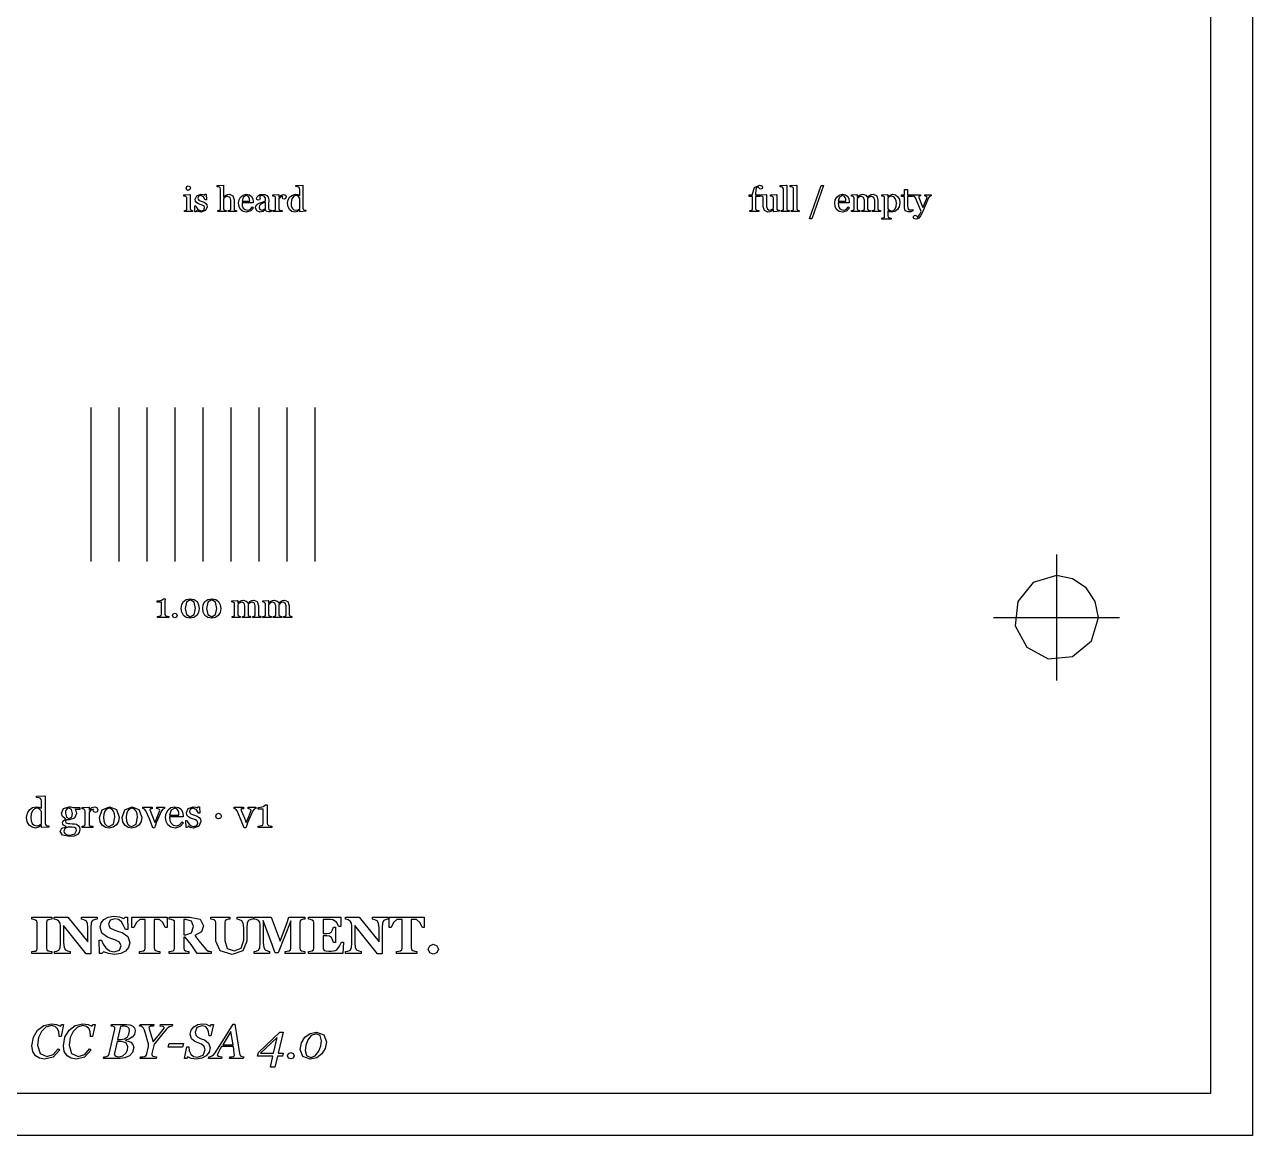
# Model space of a CAD drawing. Extents: x 0 to 118, y 2 to 170.
# Drawn here: x 74.63 to 118.5, y 1.5 to 41.18 of the extents above; entities that cross this region are included whole.
import ezdxf

# ---------------------------------------------------------------- set-up
doc = ezdxf.new("R2010")
doc.units = 0

msp = doc.modelspace()

# ---------------------------------------------------------------- linework, layer by layer
at = {"layer": 'Layer 1', "color": 7}
for points in [[(1.5, 168.5), (118.5, 168.5), (118.5, 1.5), (1.5, 1.5), (1.5, 168.5)], [(3, 167), (117, 167), (117, 3), (3, 3), (3, 167)], [(80.636597, 34.5), (80.34546, 34.5), (80.34546, 34.540282), (80.374145, 34.542782), (80.40039, 34.547657), (80.425415, 34.566582), (80.433965, 34.602595), (80.433965, 34.974297), (80.424815, 35.009697), (80.40039, 35.037165), (80.366822, 35.049365), (80.326537, 35.056065), (80.326537, 35.095737), (80.53894, 35.109162), (80.54749, 35.100612), (80.54749, 34.60989), (80.555415, 34.57449), (80.58166, 34.55374), (80.607905, 34.54459), (80.636592, 34.540315), (80.636597, 34.5)], [(80.559692, 35.346557), (80.536492, 35.285522), (80.48034, 35.259887), (80.426018, 35.284312), (80.403442, 35.341075), (80.426018, 35.399667), (80.48034, 35.424692), (80.537103, 35.400892), (80.559678, 35.34657), (80.559692, 35.346557)], [(81.107788, 34.7948), (81.14624, 34.74414), (81.159665, 34.67395), (81.0968, 34.537232), (80.935055, 34.48413), (80.83801, 34.503055), (80.775145, 34.537845), (80.762945, 34.498172), (80.717168, 34.498172), (80.711067, 34.707522), (80.753182, 34.707522), (80.773933, 34.65198), (80.812385, 34.594607), (80.869148, 34.54944), (80.944223, 34.53114), (81.034553, 34.557385), (81.066293, 34.63368), (81.055918, 34.677625), (81.026623, 34.710585), (80.977182, 34.735607), (80.911875, 34.758182), (80.847787, 34.781382), (80.787975, 34.816782), (80.744027, 34.869272), (80.726927, 34.942515), (80.78186, 35.067637), (80.928955, 35.118907), (81.000977, 35.109757), (81.061402, 35.087782), (81.075452, 35.119522), (81.119397, 35.119522), (81.128547, 34.92604), (81.086432, 34.92604), (81.030892, 35.03102), (80.927742, 35.071915), (80.849007, 35.04689), (80.82032, 34.986465), (80.82947, 34.94069), (80.858158, 34.90956), (80.903933, 34.88636), (80.972903, 34.86256), (81.048587, 34.832652), (81.10779, 34.79481), (81.107788, 34.7948)], [(82.20581, 34.5), (81.9104, 34.5), (81.9104, 34.540282), (81.941527, 34.542782), (81.969605, 34.547657), (81.99463, 34.566582), (82.00318, 34.602595), (82.00318, 34.912042), (81.97266, 35.01092), (81.89942, 35.04571), (81.840215, 35.035335), (81.791997, 35.01091), (81.76026, 34.980392), (81.74316, 34.954757), (81.74316, 34.608687), (81.751085, 34.574507), (81.77672, 34.553757), (81.804187, 34.544607), (81.835925, 34.540332), (81.835925, 34.5), (81.540515, 34.5), (81.540515, 34.540282), (81.569812, 34.542782), (81.595447, 34.547657), (81.62108, 34.566582), (81.62963, 34.602595), (81.62963, 35.303277), (81.619855, 35.344782), (81.595455, 35.37591), (81.556392, 35.386885), (81.511835, 35.39176), (81.511835, 35.430822), (81.734615, 35.444872), (81.743165, 35.435722), (81.743165, 35.0158), (81.745665, 35.0158), (81.782287, 35.0512), (81.825622, 35.08416), (81.879942, 35.108585), (81.950742, 35.11836), (82.074645, 35.067092), (82.11798, 34.920607), (82.11798, 34.607497), (82.125305, 34.572707), (82.15094, 34.552557), (82.175962, 34.544007), (82.20587, 34.540332), (82.20581, 34.5)], [(82.81433, 34.641603), (82.713013, 34.526855), (82.567138, 34.48413), (82.439575, 34.509765), (82.349853, 34.579345), (82.296753, 34.681885), (82.279653, 34.805785), (82.297953, 34.920533), (82.352885, 35.02246), (82.438945, 35.09204), (82.554913, 35.118898), (82.667828, 35.098148), (82.74412, 35.041385), (82.785625, 34.960818), (82.799675, 34.86011), (82.799675, 34.819828), (82.401115, 34.819828), (82.41209, 34.712405), (82.4481, 34.627565), (82.510355, 34.571413), (82.601908, 34.551263), (82.695293, 34.576288), (82.771588, 34.66784), (82.81433, 34.641603)], [(83.45398, 34.510987), (83.40332, 34.494512), (83.354492, 34.487787), (83.278197, 34.509762), (83.242187, 34.57507), (83.238512, 34.57507), (83.153062, 34.507932), (83.04381, 34.484732), (82.932117, 34.526237), (82.888782, 34.63488), (82.898557, 34.697135), (82.927855, 34.746575), (82.968137, 34.778922), (83.015135, 34.802122), (83.126217, 34.840572), (83.239742, 34.88452), (83.239742, 34.944945), (83.236092, 34.975462), (83.222043, 35.018185), (83.187252, 35.057247), (83.124387, 35.074347), (83.071897, 35.064572), (83.038327, 35.045048), (83.043827, 35.009035), (83.049927, 34.96509), (83.030402, 34.926028), (82.977302, 34.908328), (82.932137, 34.929703), (82.918087, 34.97853), (82.937613, 35.032242), (82.989492, 35.078017), (83.05602, 35.106705), (83.132315, 35.118905), (83.221425, 35.11158), (83.291005, 35.081672), (83.338003, 35.020027), (83.354478, 34.92054), (83.352728, 34.76551), (83.350978, 34.618415), (83.358903, 34.580575), (83.384538, 34.556775), (83.413223, 34.550675), (83.454118, 34.550175), (83.45398, 34.510987)], [(83.97461, 35.024292), (83.95936, 34.96875), (83.912362, 34.94495), (83.859872, 34.96265), (83.842172, 35.001712), (83.843922, 35.026137), (83.848197, 35.048112), (83.781057, 35.024912), (83.71575, 34.958995), (83.71575, 34.608652), (83.723675, 34.573862), (83.74992, 34.553712), (83.788982, 34.544562), (83.831097, 34.540287), (83.831097, 34.5), (83.513715, 34.5), (83.513715, 34.540282), (83.5424, 34.542782), (83.568645, 34.547657), (83.59367, 34.566582), (83.60222, 34.602595), (83.60222, 34.974297), (83.59307, 35.01153), (83.568645, 35.040827), (83.54118, 35.051202), (83.507, 35.056077), (83.507, 35.09575), (83.707195, 35.109175), (83.715745, 35.100625), (83.715745, 35.015787), (83.718795, 35.015787), (83.803022, 35.09086), (83.887862, 35.116495), (83.950117, 35.09147), (83.974542, 35.024332), (83.97461, 35.024292)], [(84.685057, 34.510987), (84.475097, 34.497562), (84.465947, 34.506112), (84.465947, 34.562265), (84.461072, 34.563515), (84.382337, 34.50553), (84.286512, 34.482955), (84.187025, 34.50553), (84.104017, 34.570227), (84.046643, 34.671547), (84.025892, 34.802162), (84.048468, 34.926062), (84.110722, 35.028602), (84.201665, 35.09391), (84.31214, 35.11831), (84.394535, 35.107335), (84.464727, 35.08048), (84.464727, 35.28983), (84.456177, 35.336217), (84.432378, 35.368565), (84.385993, 35.38504), (84.323735, 35.392965), (84.323735, 35.430805), (84.569707, 35.444855), (84.578857, 35.435705), (84.578857, 34.623937), (84.586782, 34.587315), (84.611182, 34.56229), (84.644752, 34.55314), (84.685035, 34.55064), (84.685057, 34.510987)], [(100.993957, 35.372193), (100.979307, 35.325805), (100.93475, 35.30688), (100.901182, 35.314805), (100.874937, 35.33618), (100.852362, 35.366698), (100.834662, 35.394163), (100.771187, 35.33679), (100.749212, 35.161008), (100.749212, 35.099363), (100.90424, 35.099363), (100.90424, 35.04077), (100.749212, 35.04077), (100.749212, 34.60864), (100.757137, 34.57385), (100.783382, 34.5537), (100.822445, 34.54455), (100.86456, 34.540275), (100.86456, 34.5), (100.547177, 34.5), (100.547177, 34.540282), (100.575865, 34.542782), (100.60211, 34.547657), (100.627133, 34.566582), (100.635683, 34.602595), (100.635683, 35.040827), (100.516665, 35.040827), (100.516665, 35.09942), (100.635683, 35.09942), (100.635683, 35.137872), (100.706485, 35.36004), (100.884708, 35.44549), (100.966495, 35.424115), (100.99396, 35.372235), (100.993957, 35.372193)], [(101.597595, 34.510987), (101.401673, 34.497562), (101.392522, 34.506113), (101.392522, 34.582407), (101.388873, 34.582407), (101.355913, 34.549447), (101.3138, 34.51832), (101.260698, 34.493295), (101.188068, 34.484745), (101.065998, 34.536625), (101.024493, 34.688602), (101.024493, 34.97669), (101.015943, 35.01331), (100.992143, 35.039555), (100.964675, 35.04993), (100.929885, 35.054805), (100.929885, 35.094477), (101.130693, 35.109127), (101.139843, 35.100577), (101.139843, 34.682487), (101.169138, 34.58422), (101.23933, 34.551262), (101.299143, 34.561637), (101.343088, 34.586062), (101.371775, 34.612917), (101.3913, 34.639772), (101.3913, 34.98096), (101.38275, 35.01636), (101.35895, 35.043215), (101.325993, 35.051765), (101.277773, 35.054815), (101.277773, 35.094487), (101.49628, 35.109137), (101.50543, 35.100587), (101.50543, 34.622682), (101.51398, 34.587282), (101.53778, 34.562257), (101.564025, 34.553107), (101.597595, 34.550607), (101.597595, 34.510987)], [(101.95343, 34.5), (101.65985, 34.5), (101.65985, 34.540282), (101.689757, 34.542782), (101.716002, 34.547657), (101.741637, 34.566582), (101.750187, 34.602595), (101.750187, 35.299615), (101.740412, 35.34051), (101.715987, 35.371027), (101.675705, 35.384453), (101.628707, 35.391778), (101.628707, 35.43084), (101.855147, 35.44489), (101.863697, 35.43574), (101.863697, 34.609933), (101.871622, 34.574533), (101.897257, 34.553783), (101.923502, 34.544633), (101.95341, 34.540357), (101.95343, 34.5)], [(102.311095, 34.5), (102.017517, 34.5), (102.017517, 34.540282), (102.047425, 34.542782), (102.07367, 34.547657), (102.099305, 34.566582), (102.107855, 34.602595), (102.107855, 35.299615), (102.09808, 35.34051), (102.07368, 35.371027), (102.033395, 35.384453), (101.9864, 35.391778), (101.9864, 35.43084), (102.21284, 35.44489), (102.22139, 35.43574), (102.22139, 34.609933), (102.229315, 34.574533), (102.25495, 34.553783), (102.281195, 34.544633), (102.3111, 34.540357), (102.311095, 34.5)], [(103.175355, 35.429565), (102.7536, 34.24121), (102.674255, 34.24121), (103.094787, 35.429565), (103.175355, 35.429565)], [(104.110412, 34.641603), (104.009095, 34.526855), (103.86322, 34.48413), (103.735658, 34.509765), (103.645935, 34.579345), (103.592835, 34.681885), (103.575735, 34.805785), (103.594035, 34.920533), (103.648968, 35.02246), (103.735028, 35.09204), (103.850993, 35.118898), (103.963908, 35.098148), (104.040203, 35.041385), (104.081705, 34.960818), (104.095755, 34.86011), (104.095755, 34.819828), (103.697195, 34.819828), (103.70817, 34.712405), (103.744183, 34.627565), (103.806438, 34.571413), (103.89799, 34.551263), (103.991375, 34.576288), (104.067668, 34.66784), (104.110412, 34.641603)], [(105.210877, 34.5), (104.917297, 34.5), (104.917297, 34.540282), (104.945372, 34.542782), (104.971007, 34.547657), (104.996032, 34.566582), (105.004582, 34.602595), (105.004582, 34.913262), (104.975285, 35.01092), (104.903265, 35.04571), (104.847112, 35.03656), (104.798895, 35.010925), (104.768987, 34.981627), (104.751287, 34.955992), (104.751287, 34.608702), (104.758612, 34.573302), (104.783637, 34.552552), (104.808662, 34.544002), (104.83857, 34.540327), (104.83857, 34.5), (104.551095, 34.5), (104.551095, 34.540282), (104.57795, 34.542782), (104.60235, 34.547657), (104.627375, 34.566582), (104.635925, 34.602595), (104.635925, 34.913262), (104.606627, 35.01092), (104.534607, 35.04571), (104.478455, 35.035935), (104.430237, 35.010302), (104.40033, 34.979785), (104.38203, 34.95476), (104.38203, 34.60991), (104.39058, 34.57512), (104.416212, 34.553745), (104.44246, 34.544595), (104.472365, 34.54032), (104.472365, 34.5), (104.180007, 34.5), (104.180007, 34.540282), (104.208695, 34.542782), (104.23494, 34.547657), (104.259963, 34.566582), (104.268512, 34.602595), (104.268512, 34.97674), (104.259362, 35.01153), (104.234962, 35.038385), (104.206275, 35.049985), (104.170875, 35.056085), (104.170875, 35.095757), (104.37229, 35.109182), (104.38084, 35.100632), (104.38084, 35.014575), (104.385115, 35.014575), (104.422348, 35.050585), (104.46324, 35.084155), (104.516342, 35.10858), (104.585922, 35.118355), (104.68663, 35.086617), (104.747055, 35.010935), (104.785507, 35.048165), (104.830062, 35.082955), (104.884383, 35.10859), (104.954575, 35.118365), (105.075423, 35.068317), (105.11998, 34.914507), (105.11998, 34.608722), (105.127305, 34.573322), (105.15233, 34.552572), (105.179795, 34.544022), (105.210925, 34.540347), (105.210877, 34.5)], [(105.830992, 35.030395), (105.886535, 34.930907), (105.906685, 34.802125), (105.882885, 34.67151), (105.82002, 34.57141), (105.729078, 34.506715), (105.622878, 34.48414), (105.533765, 34.49634), (105.477002, 34.525027), (105.472127, 34.525027), (105.472127, 34.344362), (105.480677, 34.307742), (105.506923, 34.286367), (105.548425, 34.275992), (105.593593, 34.269892), (105.593593, 34.229), (105.257288, 34.229), (105.257288, 34.269892), (105.29391, 34.272942), (105.325648, 34.279042), (105.351283, 34.300392), (105.358608, 34.336402), (105.358608, 34.976663), (105.349457, 35.012063), (105.325658, 35.039528), (105.29514, 35.050503), (105.257298, 35.056003), (105.257298, 35.095675), (105.462378, 35.1091), (105.470928, 35.101775), (105.470928, 35.034025), (105.475803, 35.032775), (105.554537, 35.09381), (105.64792, 35.11821), (105.75046, 35.09441), (105.831025, 35.030323), (105.830992, 35.030395)], [(106.366882, 34.526245), (106.29181, 34.49878), (106.20514, 34.48718), (106.098327, 34.525023), (106.06781, 34.633055), (106.06781, 35.04077), (105.959167, 35.04077), (105.959167, 35.099363), (106.070252, 35.099363), (106.070252, 35.28674), (106.181335, 35.28674), (106.181335, 35.099363), (106.354065, 35.099363), (106.354065, 35.04077), (106.182555, 35.04077), (106.182555, 34.704465), (106.185055, 34.640987), (106.19848, 34.597042), (106.227777, 34.570187), (106.280267, 34.561037), (106.324822, 34.563537), (106.366937, 34.570862), (106.366882, 34.526245)], [(106.380932, 34.303467), (106.397407, 34.353515), (106.439522, 34.37244), (106.47309, 34.365115), (106.498115, 34.34619), (106.51764, 34.321165), (106.534115, 34.29492), (106.606747, 34.38098), (106.668392, 34.50305), (106.563412, 34.761838), (106.465147, 34.998045), (106.426085, 35.04138), (106.371152, 35.06153), (106.371152, 35.101815), (106.64581, 35.101815), (106.64581, 35.05909), (106.601865, 35.051165), (106.57623, 35.03529), (106.57873, 35.02309), (106.58543, 35.00539), (106.656232, 34.83083), (106.730085, 34.648945), (106.786847, 34.783833), (106.853375, 34.94924), (106.865575, 34.980978), (106.8735, 35.016378), (106.845423, 35.045675), (106.792933, 35.062775), (106.792933, 35.101838), (107.016323, 35.101838), (107.016323, 35.063995), (106.968103, 35.04262), (106.923547, 34.99196), (106.794152, 34.684955), (106.708705, 34.481098), (106.639735, 34.34804), (106.58114, 34.272358), (106.52987, 34.238178), (106.482875, 34.229028), (106.4078, 34.251603), (106.380945, 34.303483), (106.380932, 34.303467)], [(82.679442, 34.871095), (82.673342, 34.944335), (82.655042, 35.009642), (82.61659, 35.05542), (82.553722, 35.07312), (82.446912, 35.01941), (82.401135, 34.871095), (82.679442, 34.871095)], [(83.240967, 34.833252), (83.150025, 34.803345), (83.077392, 34.766722), (83.029175, 34.717285), (83.011475, 34.650147), (83.03772, 34.575682), (83.105467, 34.551882), (83.181762, 34.572632), (83.237305, 34.62268), (83.240967, 34.833252)], [(84.464722, 34.616577), (84.464722, 34.96875), (84.448847, 35.00293), (84.421382, 35.0365), (84.379877, 35.061522), (84.324335, 35.071898), (84.256587, 35.052973), (84.202265, 34.998653), (84.166255, 34.911373), (84.15343, 34.794795), (84.163205, 34.70141), (84.196165, 34.623897), (84.250485, 34.568965), (84.329832, 34.548215), (84.410397, 34.56959), (84.46472, 34.616588), (84.464722, 34.616577)], [(103.975525, 34.871095), (103.969425, 34.944335), (103.951125, 35.009642), (103.912672, 35.05542), (103.849807, 35.07312), (103.742995, 35.01941), (103.69722, 34.871095), (103.975525, 34.871095)], [(105.731507, 34.597657), (105.767517, 34.685547), (105.779117, 34.79724), (105.769342, 34.889405), (105.738825, 34.971192), (105.684505, 35.028565), (105.603937, 35.05054), (105.527032, 35.03039), (105.472102, 34.983392), (105.472102, 34.627557), (105.489802, 34.59338), (105.517877, 34.56286), (105.558773, 34.537837), (105.612482, 34.528687), (105.6784, 34.546387), (105.731502, 34.597657), (105.731507, 34.597657)], [(77, 27.5), (77, 22)], [(78, 27.5), (78, 22)], [(79, 27.5), (79, 22)], [(80, 27.5), (80, 22)], [(81, 27.5), (81, 22)], [(82, 27.5), (82, 22)], [(83, 27.5), (83, 22)], [(84, 27.5), (84, 22)], [(85, 27.5), (85, 22)], [(111.5, 22.25), (111.5, 17.75)], [(111.5, 21.5), (110.666645, 21.247204), (110.114181, 20.574025), (110.028822, 19.707365), (110.43934, 18.93934), (111.207365, 18.528822), (112.074025, 18.614181), (112.747204, 19.166645), (113, 20), (112.885819, 20.574025), (112.56066, 21.06066), (112.074025, 21.385819), (111.5, 21.5), (111.5, 21.5)], [(79.78772, 20), (79.376342, 20), (79.376342, 20.043335), (79.433105, 20.04821), (79.486818, 20.05676), (79.515502, 20.076285), (79.525877, 20.117788), (79.525877, 20.546255), (79.3739, 20.546255), (79.3739, 20.597525), (79.407467, 20.597525), (79.525265, 20.62195), (79.60034, 20.67444), (79.650997, 20.67444), (79.647347, 20.581668), (79.645597, 20.486453), (79.645597, 20.124515), (79.654747, 20.086063), (79.682215, 20.061638), (79.734095, 20.049438), (79.787805, 20.043338), (79.78772, 20)], [(80.7948, 20.570067), (80.852782, 20.459595), (80.872307, 20.32776), (80.848507, 20.178832), (80.7832, 20.07019), (80.681882, 20.003052), (80.551267, 19.980478), (80.410885, 20.006722), (80.310787, 20.078743), (80.250362, 20.189828), (80.230837, 20.327767), (80.249762, 20.461433), (80.310187, 20.571908), (80.410895, 20.64698), (80.551887, 20.674445), (80.69532, 20.64637), (80.794807, 20.570075), (80.7948, 20.570067)], [(80.737427, 20.32776), (80.687377, 20.552977), (80.55249, 20.632935), (80.415772, 20.552977), (80.365722, 20.32776), (80.41333, 20.10559), (80.55127, 20.021972), (80.68921, 20.10559), (80.737427, 20.32776), (80.737427, 20.32776)], [(81.562012, 20.570067), (81.619995, 20.459595), (81.63952, 20.32776), (81.61572, 20.178832), (81.550412, 20.07019), (81.449095, 20.003052), (81.31848, 19.980478), (81.178097, 20.006722), (81.078, 20.078743), (81.017575, 20.189828), (80.99805, 20.327767), (81.016975, 20.461433), (81.0774, 20.571908), (81.178107, 20.64698), (81.3191, 20.674445), (81.462532, 20.64637), (81.56202, 20.570075), (81.562012, 20.570067)], [(81.504637, 20.32776), (81.45459, 20.552977), (81.319702, 20.632935), (81.182982, 20.552977), (81.132935, 20.32776), (81.180542, 20.10559), (81.318482, 20.021972), (81.45642, 20.10559), (81.504637, 20.32776), (81.504637, 20.32776)], [(83.078735, 20), (82.785155, 20), (82.785155, 20.040282), (82.813232, 20.042782), (82.838867, 20.047657), (82.863892, 20.066582), (82.872442, 20.102595), (82.872442, 20.413262), (82.843145, 20.51092), (82.771122, 20.54571), (82.71497, 20.53656), (82.666752, 20.510925), (82.636845, 20.481627), (82.619145, 20.455992), (82.619145, 20.108702), (82.62647, 20.073302), (82.651495, 20.052552), (82.676517, 20.044002), (82.706425, 20.040327), (82.706425, 20), (82.41895, 20), (82.41895, 20.040282), (82.445805, 20.042782), (82.47023, 20.047657), (82.495255, 20.066582), (82.503805, 20.102595), (82.503805, 20.413262), (82.474507, 20.51092), (82.402485, 20.54571), (82.346332, 20.535935), (82.298115, 20.510302), (82.268207, 20.479785), (82.249907, 20.45476), (82.249907, 20.10991), (82.258457, 20.07512), (82.284092, 20.053745), (82.310337, 20.044595), (82.340245, 20.04032), (82.340245, 20), (82.047887, 20), (82.047887, 20.040282), (82.076572, 20.042782), (82.102817, 20.047657), (82.127842, 20.066582), (82.136392, 20.102595), (82.136392, 20.47674), (82.127242, 20.51153), (82.102817, 20.538385), (82.074132, 20.549985), (82.038732, 20.556085), (82.038732, 20.595757), (82.240147, 20.609182), (82.248697, 20.600632), (82.248697, 20.514575), (82.252972, 20.514575), (82.290202, 20.550585), (82.331097, 20.584155), (82.384197, 20.60858), (82.453777, 20.618355), (82.554485, 20.586617), (82.61491, 20.510935), (82.653362, 20.548165), (82.697917, 20.582955), (82.75224, 20.60859), (82.82243, 20.618365), (82.94328, 20.568317), (82.987835, 20.414507), (82.987835, 20.108722), (82.99516, 20.073322), (83.020185, 20.052572), (83.04765, 20.044022), (83.078777, 20.040347), (83.078735, 20)], [(84.17981, 20), (83.88623, 20), (83.88623, 20.040282), (83.914307, 20.042782), (83.939942, 20.047657), (83.964965, 20.066582), (83.973515, 20.102595), (83.973515, 20.413262), (83.94422, 20.51092), (83.872197, 20.54571), (83.816045, 20.53656), (83.767827, 20.510925), (83.73792, 20.481627), (83.72022, 20.455992), (83.72022, 20.108702), (83.727545, 20.073302), (83.752567, 20.052552), (83.777592, 20.044002), (83.8075, 20.040327), (83.8075, 20), (83.520025, 20), (83.520025, 20.040282), (83.54688, 20.042782), (83.571305, 20.047657), (83.596327, 20.066582), (83.604877, 20.102595), (83.604877, 20.413262), (83.575582, 20.51092), (83.50356, 20.54571), (83.447407, 20.535935), (83.39919, 20.510302), (83.369282, 20.479785), (83.350982, 20.45476), (83.350982, 20.10991), (83.359532, 20.07512), (83.385167, 20.053745), (83.411412, 20.044595), (83.44132, 20.04032), (83.44132, 20), (83.14896, 20), (83.14896, 20.040282), (83.177647, 20.042782), (83.203892, 20.047657), (83.228917, 20.066582), (83.237467, 20.102595), (83.237467, 20.47674), (83.228317, 20.51153), (83.203892, 20.538385), (83.175205, 20.549985), (83.139805, 20.556085), (83.139805, 20.595757), (83.341222, 20.609182), (83.349772, 20.600632), (83.349772, 20.514575), (83.354047, 20.514575), (83.391277, 20.550585), (83.432172, 20.584155), (83.485272, 20.60858), (83.554852, 20.618355), (83.65556, 20.586617), (83.715985, 20.510935), (83.754437, 20.548165), (83.798992, 20.582955), (83.853315, 20.60859), (83.923505, 20.618365), (84.044355, 20.568317), (84.08891, 20.414507), (84.08891, 20.108722), (84.096235, 20.073322), (84.121257, 20.052572), (84.148725, 20.044022), (84.179852, 20.040347), (84.17981, 20)], [(80.08435, 20.07019), (80.059325, 20.011597), (80.000732, 19.987797), (79.941527, 20.011597), (79.917102, 20.07019), (79.941527, 20.128785), (80.000732, 20.153807), (80.059325, 20.128785), (80.08435, 20.07019), (80.08435, 20.07019)], [(109.25, 20), (113.75, 20)], [(75.496947, 12.513175), (75.244995, 12.497075), (75.23402, 12.507325), (75.23402, 12.574708), (75.22817, 12.576208), (75.133687, 12.506628), (75.018697, 12.479528), (74.899312, 12.506628), (74.799702, 12.584262), (74.730855, 12.705845), (74.705955, 12.862585), (74.733055, 13.011265), (74.807762, 13.134313), (74.916892, 13.212683), (75.04946, 13.241978), (75.148337, 13.228803), (75.232567, 13.196575), (75.232567, 13.447798), (75.222317, 13.50346), (75.193752, 13.54228), (75.13809, 13.562055), (75.063382, 13.57158), (75.063382, 13.61699), (75.358547, 13.63384), (75.369522, 13.622865), (75.369522, 12.648745), (75.379047, 12.6048), (75.408345, 12.57477), (75.448627, 12.563795), (75.496967, 12.56087), (75.496947, 12.513175)], [(75.232545, 12.639885), (75.232545, 13.0625), (75.213495, 13.103515), (75.180537, 13.1438), (75.130732, 13.173827), (75.064082, 13.186277), (74.982782, 13.163578), (74.917597, 13.09839), (74.874385, 12.993655), (74.85901, 12.853762), (74.870735, 12.741702), (74.910285, 12.648685), (74.975472, 12.582765), (75.070685, 12.557865), (75.167365, 12.583497), (75.232552, 12.639895), (75.232545, 12.639885)], [(76.547972, 12.5747), (76.594115, 12.511712), (76.610965, 12.424552), (76.588265, 12.32714), (76.519417, 12.247307), (76.40223, 12.19384), (76.233772, 12.17479), (75.98841, 12.22313), (75.907112, 12.363022), (75.965705, 12.480942), (76.11512, 12.527817), (76.11512, 12.538067), (76.06971, 12.554192), (76.029427, 12.577617), (75.998665, 12.613505), (75.98694, 12.665507), (76.01404, 12.736552), (76.097537, 12.79295), (76.097537, 12.803925), (75.988405, 12.888152), (75.949587, 13.00827), (76.02576, 13.176727), (76.222047, 13.242645), (76.287235, 13.236045), (76.353885, 13.219195), (76.605837, 13.219195), (76.605837, 13.148882), (76.435915, 13.148882), (76.435915, 13.144482), (76.4762, 13.0749), (76.489375, 13.000195), (76.411737, 12.839062), (76.232295, 12.773142), (76.143672, 12.773142), (76.108515, 12.751892), (76.090215, 12.710145), (76.10559, 12.668397), (76.142945, 12.649347), (76.192018, 12.642022), (76.25061, 12.639772), (76.3385, 12.635372), (76.418335, 12.630972), (76.485718, 12.614872), (76.547973, 12.57459), (76.547972, 12.5747)], [(76.35022, 13.003167), (76.315062, 13.139398), (76.217652, 13.190667), (76.158325, 13.176018), (76.118775, 13.135735), (76.097525, 13.07714), (76.091675, 13.00756), (76.12683, 12.874993), (76.219115, 12.823723), (76.315795, 12.87426), (76.35022, 13.003168), (76.35022, 13.003167)], [(77.245972, 13.129142), (77.227672, 13.062492), (77.171277, 13.033927), (77.10829, 13.055177), (77.08704, 13.102052), (77.08929, 13.13135), (77.094415, 13.157717), (77.01385, 13.129885), (76.93548, 13.050785), (76.93548, 12.630372), (76.945005, 12.588625), (76.976497, 12.56445), (77.023372, 12.553475), (77.07391, 12.54835), (77.07391, 12.5), (76.69305, 12.5), (76.69305, 12.54834), (76.727475, 12.551265), (76.758967, 12.557115), (76.788997, 12.579815), (76.799247, 12.623028), (76.799247, 13.069073), (76.788272, 13.11375), (76.758975, 13.148905), (76.726017, 13.161355), (76.685002, 13.167205), (76.685002, 13.214813), (76.925235, 13.230913), (76.935485, 13.220663), (76.935485, 13.118857), (76.93916, 13.118857), (77.040232, 13.208945), (77.14204, 13.239705), (77.216747, 13.209677), (77.246045, 13.12911), (77.245972, 13.129142)], [(78.011352, 12.8684), (77.987177, 12.718255), (77.91833, 12.593742), (77.801142, 12.506585), (77.651727, 12.47802), (77.520625, 12.503655), (77.41003, 12.579827), (77.333857, 12.699212), (77.306025, 12.858148), (77.40417, 13.135003), (77.662715, 13.242668), (77.91247, 13.14013), (78.011347, 12.8684), (78.011352, 12.8684)], [(77.85974, 12.8669), (77.848765, 12.982622), (77.815805, 13.086627), (77.754282, 13.159137), (77.661265, 13.18697), (77.564585, 13.159137), (77.500132, 13.082965), (77.467172, 12.981157), (77.457647, 12.870562), (77.468622, 12.740192), (77.505245, 12.63399), (77.5675, 12.560015), (77.66125, 12.53365), (77.80627, 12.622273), (77.859735, 12.8669), (77.85974, 12.8669)], [(78.819947, 12.8684), (78.795772, 12.718255), (78.726922, 12.593742), (78.609735, 12.506585), (78.460322, 12.47802), (78.329217, 12.503655), (78.218622, 12.579827), (78.14245, 12.699212), (78.11462, 12.858148), (78.212762, 13.135003), (78.471307, 13.242668), (78.721065, 13.14013), (78.819942, 12.8684), (78.819947, 12.8684)], [(78.668335, 12.8669), (78.65736, 12.982622), (78.624402, 13.086627), (78.562877, 13.159137), (78.46986, 13.18697), (78.373182, 13.159137), (78.308727, 13.082965), (78.27577, 12.981157), (78.266245, 12.870562), (78.27722, 12.740192), (78.31384, 12.63399), (78.376095, 12.560015), (78.469845, 12.53365), (78.614865, 12.622273), (78.668332, 12.8669), (78.668335, 12.8669)], [(79.638062, 13.177447), (79.575072, 13.153272), (79.524535, 13.090285), (79.43518, 12.885208), (79.339232, 12.661818), (79.30774, 12.581985), (79.27771, 12.49336), (79.22058, 12.49336), (79.092407, 12.806838), (78.970825, 13.09761), (78.923217, 13.14961), (78.858032, 13.173785), (78.858032, 13.222125), (79.192017, 13.222125), (79.192017, 13.170855), (79.137085, 13.16133), (79.104125, 13.13863), (79.1078, 13.126905), (79.115125, 13.106405), (79.200085, 12.897665), (79.28944, 12.6816), (79.35536, 12.83834), (79.441785, 13.047813), (79.45571, 13.084433), (79.46231, 13.11959), (79.44986, 13.141565), (79.421295, 13.15914), (79.388335, 13.170115), (79.361967, 13.17524), (79.361967, 13.222115), (79.638092, 13.222115), (79.638062, 13.177447)], [(80.311157, 12.66988), (80.189575, 12.532185), (80.014527, 12.480915), (79.86145, 12.511678), (79.753785, 12.595173), (79.690062, 12.71822), (79.669562, 12.8669), (79.691537, 13.004595), (79.757457, 13.12691), (79.860727, 13.210408), (79.999887, 13.242633), (80.135385, 13.217733), (80.226937, 13.149618), (80.276742, 13.052938), (80.293593, 12.93209), (80.293593, 12.88375), (79.81532, 12.88375), (79.828495, 12.754843), (79.87171, 12.653035), (79.946415, 12.585653), (80.05628, 12.561478), (80.16834, 12.591508), (80.259893, 12.70137), (80.311157, 12.66988)], [(80.149292, 12.94527), (80.141967, 13.03316), (80.119992, 13.11153), (80.07385, 13.166462), (79.99841, 13.187713), (79.870237, 13.123257), (79.815305, 12.94528), (80.149292, 12.94527)], [(80.87146, 12.853717), (80.917602, 12.792927), (80.933727, 12.708697), (80.85829, 12.544635), (80.664197, 12.480915), (80.547742, 12.503615), (80.472302, 12.545363), (80.457652, 12.497755), (80.40272, 12.497755), (80.395395, 12.748975), (80.445932, 12.748975), (80.470832, 12.682325), (80.516975, 12.613477), (80.58509, 12.559277), (80.675177, 12.537302), (80.783577, 12.568797), (80.821662, 12.66035), (80.809212, 12.713085), (80.774055, 12.752635), (80.71473, 12.782665), (80.63636, 12.809765), (80.559455, 12.837597), (80.487677, 12.880077), (80.434945, 12.943065), (80.414445, 13.030955), (80.480365, 13.181102), (80.656877, 13.242625), (80.743302, 13.23165), (80.815812, 13.205282), (80.832662, 13.243367), (80.885395, 13.243367), (80.89637, 13.01119), (80.845832, 13.01119), (80.779182, 13.137167), (80.655402, 13.18624), (80.56092, 13.15621), (80.526497, 13.0837), (80.537472, 13.028767), (80.571897, 12.991415), (80.626827, 12.963582), (80.709592, 12.935017), (80.800412, 12.89913), (80.871457, 12.85372), (80.87146, 12.853717)], [(82.898802, 13.177447), (82.835815, 13.153272), (82.785277, 13.090285), (82.695922, 12.885208), (82.599975, 12.661818), (82.568482, 12.581985), (82.538452, 12.49336), (82.481322, 12.49336), (82.35315, 12.806838), (82.231567, 13.09761), (82.18396, 13.14961), (82.118775, 13.173785), (82.118775, 13.222125), (82.45276, 13.222125), (82.45276, 13.170855), (82.397827, 13.16133), (82.364867, 13.13863), (82.368542, 13.126905), (82.375867, 13.106405), (82.460827, 12.897665), (82.550182, 12.6816), (82.616102, 12.83834), (82.702527, 13.047813), (82.716452, 13.084433), (82.723052, 13.11959), (82.710602, 13.141565), (82.682037, 13.15914), (82.649077, 13.170115), (82.62271, 13.17524), (82.62271, 13.222115), (82.898832, 13.222115), (82.898802, 13.177447)], [(83.470093, 12.5), (82.97644, 12.5), (82.97644, 12.552002), (83.044555, 12.557852), (83.10901, 12.568103), (83.143433, 12.591528), (83.155883, 12.641333), (83.155883, 13.155493), (82.973508, 13.155493), (82.973508, 13.217015), (83.013793, 13.217015), (83.15515, 13.246313), (83.245238, 13.3093), (83.306028, 13.3093), (83.301628, 13.197973), (83.299378, 13.083715), (83.299378, 12.64939), (83.310353, 12.603248), (83.343313, 12.57395), (83.405568, 12.5593), (83.47002, 12.551975), (83.470093, 12.5)], [(81.663207, 12.909382), (81.633177, 12.83907), (81.562865, 12.810505), (81.491822, 12.83907), (81.462525, 12.909382), (81.491822, 12.979695), (81.562865, 13.009722), (81.633177, 12.979695), (81.663207, 12.909382), (81.663207, 12.909382)], [(76.490845, 12.397452), (76.471795, 12.464837), (76.413932, 12.500725), (76.329705, 12.507325), (76.181755, 12.510975), (76.068962, 12.459705), (76.036002, 12.365955), (76.046977, 12.316882), (76.085062, 12.27367), (76.15391, 12.242907), (76.25938, 12.230457), (76.42857, 12.272205), (76.490825, 12.397447), (76.490845, 12.397452)], [(75.6102, 8), (74.88968, 8), (74.88968, 8.07141), (74.962005, 8.07691), (75.02884, 8.087885), (75.074615, 8.12359), (75.08744, 8.18127), (75.08744, 9.10229), (75.07554, 9.157223), (75.02885, 9.195673), (74.963848, 9.213998), (74.88969, 9.227723), (74.88969, 9.299133), (75.61021, 9.299133), (75.61021, 9.227723), (75.541545, 9.219473), (75.471965, 9.205748), (75.424358, 9.16821), (75.412458, 9.111448), (75.412458, 8.191343), (75.424358, 8.13458), (75.471965, 8.097043), (75.535135, 8.080568), (75.61021, 8.071417), (75.6102, 8)], [(77.223358, 9.227722), (77.150115, 9.217647), (77.064058, 9.18194), (77.015533, 9.096798), (77.001808, 8.921015), (77.001808, 7.99267), (76.838845, 7.99267), (76.029518, 8.997005), (76.029518, 8.387262), (76.044168, 8.214227), (76.093605, 8.12817), (76.17234, 8.092462), (76.2584, 8.071412), (76.2584, 8), (75.699928, 8), (75.699928, 8.07141), (75.78141, 8.084235), (75.85923, 8.117195), (75.907753, 8.196845), (75.921478, 8.377205), (75.921478, 8.99244), (75.906828, 9.078497), (75.862883, 9.148995), (75.788725, 9.197517), (75.694425, 9.225897), (75.694425, 9.29914), (76.183318, 9.29914), (76.893765, 8.420235), (76.893765, 8.911872), (76.87819, 9.085822), (76.82875, 9.170967), (76.750015, 9.206672), (76.665788, 9.227722), (76.665788, 9.299132), (77.223343, 9.299132), (77.223358, 9.227722)], [(77.84958, 7.96521), (77.627105, 7.994507), (77.453155, 8.064087), (77.389985, 8), (77.312165, 8), (77.300265, 8.469665), (77.379, 8.469665), (77.44675, 8.328675), (77.541965, 8.195922), (77.666475, 8.09613), (77.828525, 8.057677), (78.018955, 8.118102), (78.085787, 8.271912), (78.029025, 8.39917), (77.855075, 8.488892), (77.713167, 8.534667), (77.592317, 8.577697), (77.39731, 8.726927), (77.33414, 8.943907), (77.367097, 9.089477), (77.46323, 9.21582), (77.617952, 9.300965), (77.82303, 9.333922), (78.025362, 9.30371), (78.173677, 9.244202), (78.229525, 9.299132), (78.309175, 9.299132), (78.3165, 8.856017), (78.237765, 8.856017), (78.172762, 9.001587), (78.094942, 9.126097), (77.991487, 9.210327), (77.85416, 9.24237), (77.69211, 9.186522), (77.629855, 9.04828), (77.68387, 8.92102), (77.85416, 8.834045), (77.992402, 8.78827), (78.11783, 8.744322), (78.319247, 8.602417), (78.388827, 8.379027), (78.34946, 8.216065), (78.243257, 8.085145), (78.073885, 7.996337), (77.849583, 7.96521), (77.84958, 7.96521)], [(79.729157, 8.92743), (79.65866, 8.92743), (79.567107, 9.105957), (79.451752, 9.208495), (79.379425, 9.214895), (79.305267, 9.217645), (79.262237, 9.217645), (79.262237, 8.198663), (79.274137, 8.140068), (79.32083, 8.1007), (79.38583, 8.0833), (79.46182, 8.0714), (79.46182, 8), (78.737638, 8), (78.737638, 8.07141), (78.811795, 8.078735), (78.877713, 8.09156), (78.92532, 8.130927), (78.93722, 8.189522), (78.93722, 9.21766), (78.89419, 9.21766), (78.820032, 9.21491), (78.747705, 9.20851), (78.631435, 9.105972), (78.540797, 8.927445), (78.470303, 8.927445), (78.470303, 9.299147), (79.729152, 9.299147), (79.729157, 8.92743)], [(81.295625, 8), (80.797578, 8), (80.582428, 8.314943), (80.370025, 8.585938), (80.319673, 8.585938), (80.319673, 8.191345), (80.331573, 8.135498), (80.37918, 8.097045), (80.433198, 8.08147), (80.497285, 8.071395), (80.497285, 8), (79.80423, 8), (79.80423, 8.07141), (79.87381, 8.078735), (79.936065, 8.09156), (79.982758, 8.128182), (79.994658, 8.18586), (79.994658, 9.102302), (79.984583, 9.157235), (79.93606, 9.195685), (79.86648, 9.215835), (79.804225, 9.227735), (79.804225, 9.299145), (80.532985, 9.299145), (80.903773, 9.222242), (81.031033, 8.991527), (80.952295, 8.771802), (80.71426, 8.642712), (80.858913, 8.455945), (81.031948, 8.238965), (81.10885, 8.151075), (81.195828, 8.087902), (81.248928, 8.076927), (81.29562, 8.071427), (81.295625, 8)], [(80.67215, 8.965882), (80.598907, 9.155395), (80.391998, 9.21582), (80.319672, 9.21582), (80.319672, 8.671998), (80.389252, 8.671998), (80.597993, 8.742492), (80.67215, 8.965882), (80.67215, 8.965882)], [(82.795258, 9.227722), (82.718353, 9.214898), (82.63504, 9.181938), (82.585603, 9.09954), (82.571878, 8.921012), (82.571878, 8.437615), (82.427223, 8.094292), (82.044533, 7.964287), (81.61515, 8.089715), (81.463173, 8.439445), (81.463173, 9.104117), (81.450348, 9.15905), (81.403655, 9.20025), (81.345062, 9.219475), (81.2883, 9.22955), (81.2883, 9.29913), (81.969452, 9.29913), (81.969452, 9.22955), (81.909942, 9.222225), (81.848602, 9.207575), (81.80191, 9.170955), (81.79001, 9.113277), (81.79001, 8.457757), (81.875155, 8.176692), (82.122347, 8.0888), (82.372287, 8.185847), (82.462922, 8.471492), (82.462922, 8.91186), (82.446447, 9.086725), (82.397922, 9.170955), (82.31461, 9.207575), (82.232212, 9.227725), (82.232212, 9.299135), (82.795262, 9.299135), (82.795258, 9.227722)], [(84.64737, 8), (83.94333, 8), (83.94333, 8.07141), (84.019317, 8.08056), (84.081572, 8.094285), (84.130097, 8.13182), (84.144747, 8.192245), (84.144747, 9.162705), (83.69797, 8.021042), (83.582612, 8.021042), (83.541415, 8.140975), (83.48923, 8.284715), (83.160555, 9.177353), (83.160555, 8.387253), (83.175205, 8.214218), (83.224642, 8.12816), (83.306125, 8.091538), (83.389437, 8.071388), (83.389437, 8), (82.830965, 8), (82.830965, 8.07141), (82.905123, 8.08331), (82.990268, 8.117185), (83.039705, 8.203245), (83.05253, 8.377195), (83.05253, 9.02081), (83.03788, 9.117857), (82.993935, 9.180112), (82.918863, 9.216732), (82.841043, 9.227707), (82.841043, 9.299117), (83.43888, 9.299117), (83.759315, 8.44127), (84.029395, 9.137985), (84.055945, 9.229537), (84.06967, 9.299117), (84.645535, 9.299117), (84.645535, 9.227708), (84.584195, 9.220382), (84.522855, 9.205733), (84.475247, 9.168195), (84.464272, 9.111433), (84.464272, 8.191327), (84.475247, 8.13548), (84.522855, 8.097027), (84.582365, 8.081452), (84.647367, 8.071377), (84.64737, 8)], [(85.93277, 8.967713), (85.86319, 8.967713), (85.771637, 9.11786), (85.642547, 9.20758), (85.565642, 9.214905), (85.485077, 9.216655), (85.296477, 9.216655), (85.296477, 8.714947), (85.430145, 8.714947), (85.521698, 8.726847), (85.59677, 8.772625), (85.638885, 8.846783), (85.667268, 8.93925), (85.736848, 8.93925), (85.736848, 8.39726), (85.667268, 8.39726), (85.638885, 8.49339), (85.59677, 8.573955), (85.52536, 8.618818), (85.430145, 8.631642), (85.296478, 8.631642), (85.296478, 8.25719), (85.304728, 8.163808), (85.337688, 8.111623), (85.399943, 8.088723), (85.50889, 8.083223), (85.585795, 8.084223), (85.66453, 8.089723), (85.735942, 8.103448), (85.786295, 8.129998), (85.885172, 8.26641), (85.9575, 8.404655), (86.024332, 8.404655), (85.999602, 8), (84.781037, 8), (84.781037, 8.07141), (84.850617, 8.078735), (84.912872, 8.09156), (84.959565, 8.128182), (84.971465, 8.18586), (84.971465, 9.102302), (84.96139, 9.156317), (84.912867, 9.195685), (84.846035, 9.215835), (84.781032, 9.227735), (84.781032, 9.299145), (85.932765, 9.299145), (85.93277, 8.967713)], [(87.62558, 9.227722), (87.552337, 9.217647), (87.466277, 9.18194), (87.417755, 9.096798), (87.40403, 8.921015), (87.40403, 7.99267), (87.241065, 7.99267), (86.43174, 8.997005), (86.43174, 8.387262), (86.44639, 8.214227), (86.49583, 8.12817), (86.574565, 8.092462), (86.660625, 8.071412), (86.660625, 8), (86.102152, 8), (86.102152, 8.07141), (86.183635, 8.084235), (86.261455, 8.117195), (86.309978, 8.196845), (86.323702, 8.377205), (86.323702, 8.99244), (86.309052, 9.078497), (86.265105, 9.148995), (86.190947, 9.197517), (86.09665, 9.225897), (86.09665, 9.29914), (86.58554, 9.29914), (87.29599, 8.420235), (87.29599, 8.911872), (87.280415, 9.085822), (87.230977, 9.170967), (87.152242, 9.206672), (87.068012, 9.227722), (87.068012, 9.299132), (87.62557, 9.299132), (87.62558, 9.227722)], [(88.914642, 8.92743), (88.844147, 8.92743), (88.752595, 9.105957), (88.637237, 9.208495), (88.56491, 9.214895), (88.490752, 9.217645), (88.447722, 9.217645), (88.447722, 8.198663), (88.459622, 8.140068), (88.506315, 8.1007), (88.571317, 8.0833), (88.647305, 8.0714), (88.647305, 8), (87.923122, 8), (87.923122, 8.07141), (87.997282, 8.078735), (88.0632, 8.09156), (88.110807, 8.130927), (88.122707, 8.189522), (88.122707, 9.21766), (88.07968, 9.21766), (88.00552, 9.21491), (87.933195, 9.20851), (87.816922, 9.105972), (87.726285, 8.927445), (87.65579, 8.927445), (87.65579, 9.299147), (88.91464, 9.299147), (88.914642, 8.92743)], [(89.415435, 8.151977), (89.36142, 8.02655), (89.235077, 7.97345), (89.106902, 8.025635), (89.053802, 8.151977), (89.106902, 8.27832), (89.235077, 8.332337), (89.36142, 8.27832), (89.415435, 8.151977), (89.415435, 8.151977)], [(75.348388, 4.22195), (75.172363, 4.25442), (75.027955, 4.349267), (74.929688, 4.502222), (74.894653, 4.704737), (74.94934, 5.006372), (75.099733, 5.25674), (75.321045, 5.426782), (75.59192, 5.49087), (75.779053, 5.466095), (75.912353, 5.404572), (75.960205, 5.462677), (76.028565, 5.462677), (75.93628, 5.030305), (75.86621, 5.030305), (75.86621, 5.064482), (75.85511, 5.197785), (75.812385, 5.31314), (75.72779, 5.391755), (75.591928, 5.421662), (75.396248, 5.365265), (75.24073, 5.216582), (75.136483, 4.99356), (75.097175, 4.72354), (75.186043, 4.427887), (75.426155, 4.315095), (75.656868, 4.389435), (75.829475, 4.588532), (75.890998, 4.55606), (75.650888, 4.29715), (75.348395, 4.221955), (75.348388, 4.22195)], [(76.472045, 4.22195), (76.29602, 4.25442), (76.151613, 4.349267), (76.053345, 4.502222), (76.01831, 4.704737), (76.072998, 5.006372), (76.223388, 5.25674), (76.444703, 5.426782), (76.715575, 5.49087), (76.90271, 5.466095), (77.03601, 5.404572), (77.083863, 5.462677), (77.152223, 5.462677), (77.059938, 5.030305), (76.989868, 5.030305), (76.989868, 5.064482), (76.978768, 5.197785), (76.936043, 5.31314), (76.851448, 5.391755), (76.715583, 5.421662), (76.519905, 5.365265), (76.364388, 5.216582), (76.26014, 4.99356), (76.220833, 4.72354), (76.3097, 4.427887), (76.549813, 4.315095), (76.780525, 4.389435), (76.953133, 4.588532), (77.014655, 4.55606), (76.774543, 4.29715), (76.472053, 4.221955), (76.472045, 4.22195)], [(78.487793, 5.41482), (78.56128, 5.34646), (78.587768, 5.248195), (78.557008, 5.111475), (78.476685, 5.012355), (78.362183, 4.943995), (78.23401, 4.904687), (78.23401, 4.896987), (78.336548, 4.873062), (78.43225, 4.82692), (78.505738, 4.74916), (78.53479, 4.637222), (78.489503, 4.466325), (78.37671, 4.346695), (78.218628, 4.27321), (78.04602, 4.25), (77.453857, 4.25), (77.467533, 4.306398), (77.529055, 4.313222), (77.588015, 4.326898), (77.633302, 4.359367), (77.656378, 4.410637), (77.858893, 5.290765), (77.861468, 5.30699), (77.863218, 5.32409), (77.855518, 5.35485), (77.830742, 5.377925), (77.777765, 5.397575), (77.726495, 5.406125), (77.74017, 5.462522), (78.275083, 5.462522), (78.387875, 5.451422), (78.48785, 5.41468), (78.487793, 5.41482)], [(78.30664, 5.0209), (78.363893, 5.12002), (78.381843, 5.23965), (78.365618, 5.316555), (78.321185, 5.36697), (78.258808, 5.391745), (78.18703, 5.399445), (78.123798, 5.397695), (78.065693, 5.395945), (77.95717, 4.924265), (78.063983, 4.924265), (78.208393, 4.950752), (78.306658, 5.020822), (78.30664, 5.0209)], [(79.919068, 5.462672), (79.905393, 5.406275), (79.857543, 5.395175), (79.806273, 5.373825), (79.753293, 5.342207), (79.694333, 5.284102), (79.521725, 5.084152), (79.33032, 4.844895), (79.267943, 4.756027), (79.23547, 4.65947), (79.181638, 4.42363), (79.179088, 4.408255), (79.178338, 4.39373), (79.186038, 4.35784), (79.21509, 4.333065), (79.277468, 4.315965), (79.347538, 4.306565), (79.334595, 4.25), (78.767212, 4.25), (78.780038, 4.306398), (78.852668, 4.312373), (78.922738, 4.325198), (78.973153, 4.360232), (78.997078, 4.41492), (79.0586, 4.680667), (79.063725, 4.706302), (79.0663, 4.721677), (79.0586, 4.774655), (79.0398, 4.844725), (78.977423, 5.055782), (78.91248, 5.260863), (78.879155, 5.333493), (78.838995, 5.377927), (78.79456, 5.397578), (78.745, 5.406128), (78.758675, 5.462525), (79.25599, 5.462525), (79.242315, 5.406128), (79.1919, 5.403553), (79.136358, 5.398428), (79.092778, 5.384753), (79.073978, 5.359978), (79.085078, 5.303583), (79.120113, 5.185663), (79.167963, 5.031853), (79.230343, 4.838738), (79.45251, 5.11303), (79.584955, 5.284783), (79.616573, 5.33178), (79.621698, 5.35058), (79.579828, 5.391598), (79.474725, 5.406123), (79.4884, 5.46252), (79.919068, 5.462672)], [(80.775268, 4.225367), (80.590698, 4.251002), (80.46338, 4.31167), (80.414673, 4.249292), (80.346313, 4.249292), (80.430053, 4.664575), (80.499268, 4.664575), (80.518918, 4.525295), (80.571043, 4.408227), (80.664183, 4.324487), (80.806028, 4.295435), (81.010253, 4.365505), (81.087155, 4.55862), (81.054685, 4.675685), (80.957273, 4.755152), (80.83508, 4.80215), (80.71716, 4.85171), (80.59326, 4.956812), (80.546263, 5.11233), (80.58215, 5.263575), (80.678708, 5.383205), (80.818845, 5.460962), (80.982908, 5.490015), (81.126463, 5.472065), (81.26318, 5.40456), (81.310178, 5.462665), (81.378538, 5.462665), (81.292235, 5.060197), (81.22302, 5.060197), (81.209345, 5.196062), (81.173458, 5.312275), (81.094843, 5.390887), (80.960688, 5.41994), (80.7915, 5.349872), (80.72314, 5.184955), (80.747915, 5.077287), (80.826528, 5.006365), (80.944448, 4.95595), (81.055533, 4.912372), (81.208485, 4.801287), (81.264028, 4.642352), (81.224723, 4.473162), (81.11962, 4.34157), (80.964103, 4.255267), (80.775258, 4.22536), (80.775268, 4.225367)], [(78.251098, 4.434717), (78.30664, 4.544947), (78.32544, 4.662867), (78.263915, 4.806422), (78.091308, 4.858545), (77.999023, 4.856795), (77.940918, 4.855045), (77.84436, 4.4372), (77.840085, 4.414975), (77.839335, 4.395325), (77.884625, 4.33124), (77.99998, 4.31159), (78.149517, 4.346625), (78.2512, 4.434637), (78.251098, 4.434717)], [(82.083495, 4.742335), (82.007448, 5.215722), (81.71692, 4.742335), (82.083495, 4.742335)], [(83.873657, 4.43457), (83.848022, 4.326905), (83.66858, 4.326905), (83.578858, 3.93811), (83.414795, 3.93811), (83.504518, 4.326905), (82.955078, 4.326905), (82.989258, 4.46704), (83.747193, 5.189087), (83.867675, 5.189087), (83.69336, 4.43457), (83.873657, 4.43457)], [(83.65918, 4.998535), (83.064452, 4.43457), (83.529297, 4.43457), (83.65918, 4.998535)], [(85.421997, 4.84558), (85.377562, 4.60974), (85.257935, 4.412352), (85.075072, 4.273072), (84.840942, 4.222657), (84.573487, 4.320922), (84.476927, 4.567017), (84.521362, 4.808837), (84.646117, 5.009642), (84.830687, 5.144652), (85.057982, 5.194215), (85.327147, 5.09253), (85.421997, 4.84558), (85.421997, 4.84558)], [(85.23999, 4.884032), (85.187865, 5.06775), (85.04602, 5.130127), (84.87683, 5.072022), (84.750365, 4.911377), (84.682007, 4.718262), (84.658932, 4.530272), (84.708492, 4.35083), (84.854612, 4.286742), (85.01782, 4.338867), (85.148557, 4.504637), (85.21777, 4.701172), (85.239995, 4.884032), (85.23999, 4.884032)], [(80.307008, 4.779932), (80.276245, 4.65005), (79.766968, 4.65005), (79.79773, 4.779932), (80.307008, 4.779932)], [(84.26245, 4.348267), (84.227417, 4.266235), (84.145385, 4.23291), (84.0625, 4.266235), (84.02832, 4.348267), (84.0625, 4.430297), (84.145385, 4.465332), (84.227417, 4.430297), (84.26245, 4.348267), (84.26245, 4.348267)]]:
    msp.add_lwpolyline(points, dxfattribs=at)
msp.add_lwpolyline([(81.95276, 4.25), (81.965585, 4.306398), (82.02711, 4.313222), (82.082653, 4.324322), (82.121958, 4.342273), (82.135633, 4.371325), (82.125383, 4.455065), (82.09633, 4.671253), (81.670795, 4.671253), (81.61098, 4.567858), (81.562273, 4.478993), (81.532365, 4.417468), (81.51869, 4.373035), (81.563978, 4.327748), (81.677625, 4.306373), (81.664795, 4.25), (81.199097, 4.25), (81.211923, 4.306398), (81.270027, 4.315798), (81.328987, 4.338022), (81.386237, 4.379892), (81.446052, 4.455942), (81.769905, 4.977182), (82.08094, 5.479625), (82.1493, 5.479625), (82.310797, 4.429452), (82.327897, 4.37562), (82.363787, 4.33546), (82.40993, 4.31496), (82.4612, 4.30641), (82.448365, 4.25), (81.95276, 4.25)], close=True, dxfattribs=at)

doc.saveas('drawing.dxf')
